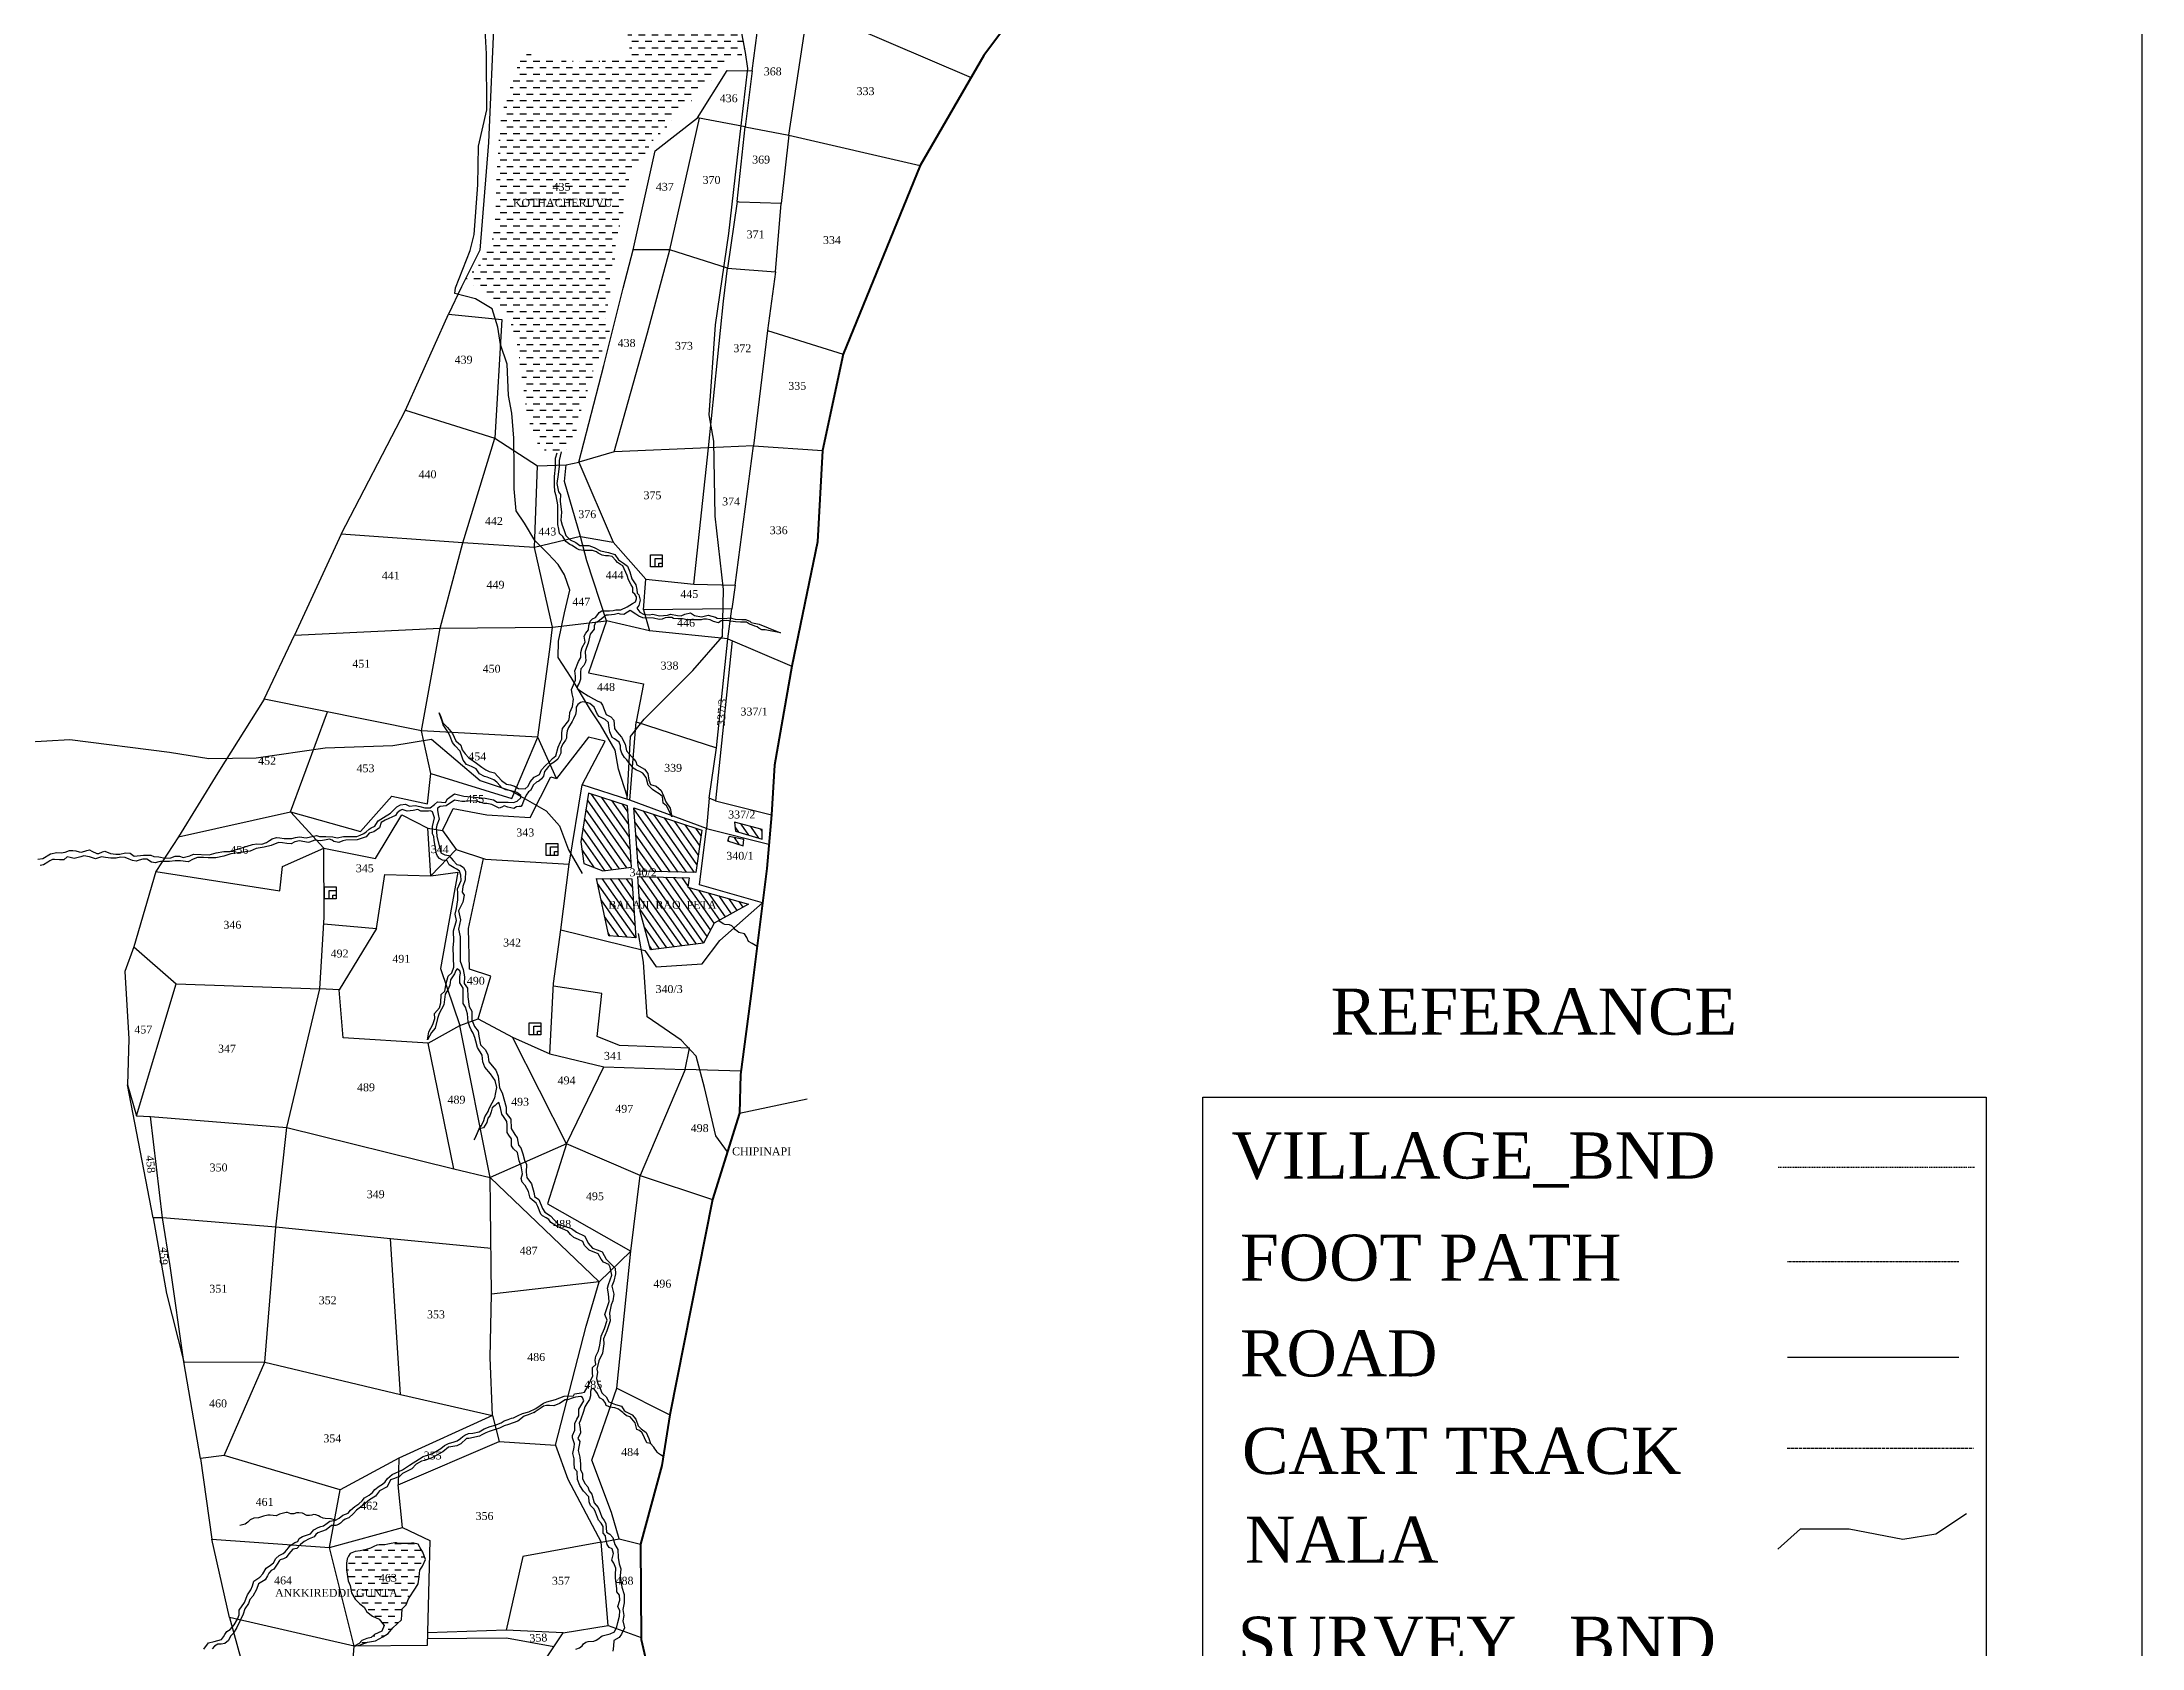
# Model space of a CAD drawing. Header units: millimetres. Extents: x -710 to 883, y -1027 to 1201.
# Drawn here: x 86 to 883, y -610 to 0 of the extents above; entities that cross this region are included whole.
import ezdxf

# ---------------------------------------------------------------- set-up
doc = ezdxf.new("R2010")
doc.units = ezdxf.units.MM
doc.header["$MEASUREMENT"] = 0
for name, pattern in [('ACAD_ISO02W100', [15, 12, -3]), ('ACAD_ISO07W100', [3, 0, -3]), ('BORDER', [1.75, 0.5, -0.25, 0.5, -0.25, 0, -0.25])]:
    doc.linetypes.add(name, pattern=pattern)
for name, color, linetype in [('CARTTRACK', 30, 'ACAD_ISO02W100'), ('NALA', 4, 'Continuous'), ('SQUAREWELL', 5, 'Continuous'), ('SURVEY_BND', 7, 'Continuous'), ('SURVEY_NO', 7, 'Continuous'), ('TEXT', 7, 'Continuous'), ('VILLAGE_AREA', 1, 'Continuous'), ('WATER_BODY', 4, 'Continuous')]:
    doc.layers.add(name, color=color, linetype=linetype)
for name, color, linetype, lineweight in [('FOOTPATH', 150, 'ACAD_ISO07W100', 30), ('ROAD', 1, 'Continuous', 25), ('VILL_BOUNDARY', 6, 'BORDER', 30)]:
    doc.layers.add(name, color=color, linetype=linetype, lineweight=lineweight)
doc.styles.get("Standard").update_dxf_attribs({"font": 'TIMES.TTF'})

msp = doc.modelspace()

# ---------------------------------------------------------------- hatches: boundary and pattern name
at = {"layer": 'VILLAGE_AREA', "linetype": 'ByBlock'}
h = msp.add_hatch(dxfattribs=at)
h.set_pattern_fill('ANSI31', color=256, scale=20, angle=80, style=0)
h.paths.add_polyline_path([(308.35, -290.09), (293.5, -285.33), (290.57, -303.7), (291.71, -311.94), (298.96, -314.76), (309.84, -313.38)])
h.paths.add_polyline_path([(336.5, -299.37), (310.73, -290.84), (312.42, -312.83), (312.82, -314.93), (334.22, -315.38)])
h.paths.add_polyline_path([(309.98, -317.74), (296.59, -317.68), (301.23, -339.44), (311.5, -340.18)])
h.paths.add_polyline_path([(331.26, -320.9), (331.66, -317.35), (312.2, -316.95), (313.15, -330.22), (317.03, -344.76), (337.11, -342.23), (341.15, -334.65), (354.2, -327.46)])
h.paths.add_polyline_path([(352.43, -302.85), (346.91, -301.68), (346.21, -303.39), (352.16, -305.26)])
h.paths.add_polyline_path([(348.89, -296.33), (349.32, -299.71), (359.38, -302.69), (359.38, -299.08)])
h.paths.add_polyline_path([(308.3, -317.7), (319.96, -317.7), (319.96, -312.99), (308.3, -312.99)], flags=9)
h.paths.add_polyline_path([(300.27, -329.98), (341.92, -329.98), (341.92, -325.38), (300.27, -325.38)], flags=9)
at = {"layer": 'WATER_BODY', "linetype": 'ByBlock'}
h = msp.add_hatch(dxfattribs=at)
h.set_pattern_fill('DASH', color=256, scale=20, style=0)
h.paths.add_polyline_path([(324.29, -31.51), (326.06, -27.92), (327.6, -26.34), (329.76, -24.44), (332.32, -22.99), (334.09, -19.78), (335.96, -17.08), (338.71, -15.96), (340.57, -14.61), (342.02, -12.79), (343.75, -9.53), (346.96, -7.67), (353.13, -4.2), (350.37, 9.73), (349.07, 10.99), (348.18, 10.58), (347.17, 10.48), (346.48, 10.73), (345.19, 11.43), (345, 11.82), (340.5, 11.5), (341, 10.23), (339.05, 8.82), (336.54, 7.85), (334.65, 7.85), (333.43, 7.73), (332.27, 7.3), (331.35, 6.69), (328.54, 5.53), (327.02, 5.65), (325.98, 5.65), (324.51, 5.41), (323.23, 5.04), (322.44, 4.49), (320.73, 4.49), (319.75, 4.37), (318.34, 3.94), (317.06, 3.7), (315.9, 3.64), (314.8, 3.64), (313.52, 3.88), (312.79, 4.98), (312.24, 7.85), (312.05, 9.43), (312.12, 10.14), (306.95, 10), (306.89, 8.73), (306.95, 7.39), (308.42, 4.71), (308.45, 2.93), (309.11, -3.36), (307.51, -5.58), (305.8, -6.32), (303.57, -6.32), (302.65, -6.93), (301.91, -7.33), (300.42, -6.98), (299.1, -7.33), (298.32, -7.68), (296.87, -7.11), (295.56, -7.06), (294.59, -7.46), (293.37, -7.46), (292.36, -7.46), (291.49, -7.28), (290.57, -7.28), (289.08, -7.85), (288.11, -7.72), (286.67, -6.93), (284.74, -7.28), (282.41, -7.64), (281.22, -7.31), (279.84, -7.03), (278.54, -7.03), (276.97, -7.03), (275.95, -6.54), (274.4, -5.93), (273.25, -5.52), (272.04, -5.18), (270.43, -3.93), (268.58, -4.98), (265.14, -13.36), (260.41, -28.19), (259.39, -39.29), (258.58, -53.85), (258.24, -66.51), (256.69, -76.62), (250.88, -86.55), (248.45, -88.1), (247.17, -89.85), (248.05, -91.27), (255.33, -95.92), (263.25, -104.72), (266.15, -112.87), (267.64, -123.25), (269.93, -139.56), (271.96, -148.02), (273.18, -151.32), (274.71, -153.14), (277.35, -155.4), (279.11, -155.93), (281.65, -156.14), (283.85, -155.62), (286.05, -154.52), (287.34, -152.36), (288.88, -148.99), (289.11, -145.22), (289.76, -141.49), (291.95, -138.19), (292.84, -133.11), (294.42, -130.45), (295.22, -126.26), (295.41, -124.49), (296.99, -122.12), (298.25, -119.79), (299.18, -115.22), (301.98, -111.17), (301.1, -109.1), (299.89, -106.12), (300.36, -101.6), (301.85, -97.17), (301.8, -94.71), (301.43, -90.67), (302.17, -87.55), (303.34, -83.64), (303.95, -79.91), (303.57, -76.01), (305.34, -70.09), (306.6, -65.66), (306.74, -60.45), (307.96, -55.11), (309.59, -50.36), (312.44, -46.35), (315.47, -42.06), (317.25, -38.31), (322.19, -33.6)])
h.paths.add_polyline_path([(264.06, -63.6), (302.51, -63.6), (302.51, -59), (264.06, -59)], flags=24)
h.paths.add_polyline_path([(279.12, -57.56), (287.28, -57.56), (287.28, -52.99), (279.12, -52.99)], flags=24)
h = msp.add_hatch(dxfattribs=at)
h.set_pattern_fill('DASH', color=256, scale=20, style=0)
h.paths.add_polyline_path([(231.69, -576.08), (230.64, -573.32), (229.62, -571.57), (228.92, -570.27), (227.3, -569.86), (226.35, -569.86), (225.39, -569.98), (223.77, -569.98), (222.34, -569.98), (221.33, -569.92), (220.66, -569.67), (220.02, -569.7), (218.72, -569.92), (217.35, -570.24), (216.21, -570.52), (214.17, -570.52), (213.28, -570.65), (212.11, -571.16), (210.87, -571.76), (209.14, -572.28), (206.85, -572.82), (205.01, -572.98), (203.16, -573.71), (202.43, -574.78), (201.92, -575.8), (201.7, -577.45), (201.7, -579.93), (202.37, -584.17), (203.16, -585.95), (203.67, -588.68), (205.07, -591.06), (206.79, -592.82), (208.41, -594.09), (209.4, -595.93), (211.56, -597.61), (214.13, -598.69), (216.07, -601.12), (215.15, -603.22), (212.29, -604.55), (211.05, -605.6), (209.46, -606.07), (207.56, -606.77), (206.57, -607.95), (204.6, -608.93), (206.69, -608.56), (209.71, -607.38), (212.73, -606.88), (214.16, -606.15), (215.53, -605.45), (217.5, -604.11), (219.28, -601.99), (222.56, -598.89), (222.72, -596.95), (222.87, -594.83), (224.37, -593.24), (225.29, -590.95), (227.93, -586.87), (228.86, -585.25), (229.3, -582.58), (229.52, -580.04), (230.54, -578.61)])
h.paths.add_polyline_path([(173.87, -591.04), (220.92, -591.04), (220.92, -586.44), (173.87, -586.44)], flags=9)
h.paths.add_polyline_path([(213.26, -585.33), (221.43, -585.33), (221.43, -580.76), (213.26, -580.76)], flags=24)

# ---------------------------------------------------------------- linework, layer by layer
at = {"linetype": 'ByBlock', "lineweight": 30}
msp.add_lwpolyline([(-710.43, 1200.61), (882.84, 1200.61), (882.84, -1027.46), (-710.43, -1027.46)], close=True, dxfattribs=at)
msp.add_lwpolyline([(526.62, -400.62), (823.72, -400.62), (823.72, -820.49), (526.62, -820.49)], close=True)
at = {"layer": 'CARTTRACK', "linetype": 'ByBlock'}
for points in [[(308.13, -287.64), (309.44, -263.74), (314.64, -257.18), (333.15, -238.79), (344.41, -225.84), (344.78, -208.02), (341.6, -180.12), (341.05, -151.78), (339.33, -141.78), (341.69, -107.58), (346.78, -72.97), (350.38, -40.71), (353.99, -10.33), (353.13, -4.2), (350.37, 9.73)], [(346.25, -421.33), (341.79, -415.34), (337.58, -396.98), (334.43, -385.05), (328.7, -378.94), (315.79, -370.11), (314.45, -349.4), (312.54, -338.47)]]:
    msp.add_lwpolyline(points, dxfattribs=at)
at = {"layer": 'CARTTRACK', "ltscale": 0.1}
msp.add_lwpolyline([(748.26, -533.82), (818.93, -533.82)], dxfattribs=at)
at = {"layer": 'FOOTPATH', "linetype": 'ByBlock'}
for points in [[(308.19, -286.43), (304.92, -276.12), (303.7, -268.99), (298.1, -259.29), (294.27, -253.69), (286.89, -241.45), (282, -233.83), (282.11, -227.57), (284.39, -216.88), (286.49, -208.31), (284.45, -202.46), (282.05, -198.56), (278.24, -194.49), (273.17, -189.35), (269.19, -182.79), (266.07, -178.2), (265.36, -169.87), (265.36, -162.25), (265.19, -150.64), (264.39, -141.15), (263.23, -134.43), (262.61, -122.47), (260.12, -115.1), (259.15, -108.47), (256.93, -101.47), (250.61, -97.69), (242.8, -95.65), (243.07, -93.52), (248.66, -79.43), (250.09, -73.35), (251.51, -54.47), (251.77, -39.76), (254.97, -25.96), (254.88, -4.78), (253.64, 15.82)], [(79.33, -265.89), (96.71, -264.94), (134.56, -269.67), (149.53, -272.08), (167.39, -271.85), (193.65, -268.07), (219.31, -267.24), (234.02, -264.76), (252.47, -280.47), (264.13, -284.39), (277.46, -292.01), (282.47, -297.71), (285.88, -306.84), (291.11, -315.8)]]:
    msp.add_lwpolyline(points, dxfattribs=at)
at = {"layer": 'FOOTPATH', "ltscale": 0.01}
msp.add_lwpolyline([(748.42, -463.02), (813.39, -463.02)], dxfattribs=at)
at = {"layer": 'NALA', "linetype": 'ByBlock'}
for points in [[(84.61, -310.32), (86.48, -310.09), (89.45, -308.3), (91.79, -307.79), (93.52, -307.93), (95.06, -307.69), (96.65, -307.09), (97.96, -306.99), (98.99, -307.18), (100.25, -307.51), (101.24, -307.69), (103.2, -306.99), (104.28, -306.76), (105.16, -307.23), (106.99, -308.11), (107.74, -308.11), (109.19, -307.6), (110.03, -307.23), (112.22, -308.11), (114.24, -308.44), (115.68, -308.44), (117.84, -307.97), (119.71, -308.02), (121.16, -309.19), (124.7, -308.86), (127.55, -308.82), (128.68, -309.33), (130.55, -309.42), (132.93, -309.89), (135.13, -309.84), (136.67, -309.14), (138.31, -309.19), (139.71, -309.7), (142.33, -309), (143.68, -308.44), (149.67, -308.72), (152.24, -307.93), (155.19, -307.37), (157.43, -307.37), (166.01, -304.79), (167.65, -304.47), (169.61, -304.65), (171.43, -303.95), (172.46, -303.2), (173.54, -302.6), (175.22, -302.08), (176.44, -302.18), (178.03, -302.5), (179.52, -302.5), (180.97, -302.5), (182.42, -302.13), (183.87, -301.9), (186.4, -302.22), (190.32, -301.34), (191.49, -301.66), (193.88, -301.66), (196.59, -301.85), (198.18, -302.18), (200.52, -301.66), (203.78, -301.76), (205.6, -301.76), (206.86, -301.2), (208.31, -300.59), (209.15, -299.98), (210.37, -299), (211.12, -298.39), (212.43, -297.83), (212.85, -297.18), (213.74, -295.83), (215.75, -294.47), (218.37, -292.91), (219.77, -291.46), (220.85, -290.44), (222.16, -289.74), (224.08, -289.46), (225.57, -290.25), (227.72, -290.02), (229.55, -290.34), (231.46, -290.81), (233.47, -290.81), (235.06, -289.55), (235.06, -289.55), (236.28, -288.62), (239.27, -288.85), (240.02, -287.45), (242.69, -285.53), (246.29, -286.37), (254.37, -287.17), (257.46, -287.82), (258.89, -288.74), (260.95, -288.69), (263.1, -288.69), (265.11, -288.78), (266.46, -288.36), (267.82, -287.01), (267.82, -286.17), (266.28, -285), (264.13, -284.39), (262.21, -284.02), (260.62, -283.27), (260.06, -282.48), (258.7, -281.08), (257.63, -280.19), (255.1, -279.16), (254.03, -278.93), (252.2, -277.9), (250.89, -276.08), (249.16, -275.19), (247.29, -274.35), (245.94, -272.81), (244.85, -269.37), (242.89, -267.27), (241.9, -266.01), (241.06, -263.81), (240.41, -262.36), (239.66, -261.2), (238.4, -259.37), (238.02, -257.93), (236.9, -254.84), (237.46, -256.38), (238.21, -258.65), (240, -260.35), (241.99, -262.63), (243.22, -265.45), (245.06, -267.02), (245.55, -268.84), (246.73, -270.36), (248.18, -271.93), (251.02, -273.88), (253.01, -275.39), (254.56, -276.39), (255.78, -277.05), (257.85, -277.57), (260.47, -280.49), (262.42, -281.89), (263.9, -282.18), (265.49, -282.66), (266.96, -283.55), (269.47, -283.58), (270.58, -282.59), (271.35, -280.97), (272.9, -279.2), (274.93, -278.24), (275.64, -276.46), (277.08, -274.88), (278.74, -273.44), (279.92, -272.11), (281.07, -271.08), (282.02, -267.8), (282.92, -265.79), (283.43, -264.84), (283.43, -262.44), (283.65, -260.78), (286.02, -257.74), (286.35, -256.41), (286.39, -254.71), (287.46, -252.43), (287.86, -249.59), (287.27, -247.56), (287.05, -245.96), (288.64, -242.35), (288.64, -240.92), (288.31, -238.85), (289.78, -235.26), (290.56, -233.86), (290.56, -231.94), (291.15, -230.02), (292.22, -227.96), (291.93, -225.72), (292.52, -224.58), (293.51, -223.33), (293.66, -221.71), (294.18, -219.97), (295.06, -219.09), (296.24, -218.61), (297.02, -217.43), (297.53, -216.77), (298.53, -216.1), (299.86, -216.07), (301.48, -216.07), (302.88, -216.03), (303.92, -215.7), (305.76, -215.66), (308.17, -214.53), (310.27, -213.35), (311.38, -212.62), (311.75, -211.59), (311.79, -210.78), (311.12, -209.82), (310.39, -209.08), (310.39, -207.27), (309.76, -206.2), (308.69, -204.29), (308.17, -202.7), (306.55, -199.05), (305.62, -198.5), (304.55, -197.76), (303.85, -197.03), (302.53, -195.48), (301.05, -195.26), (300.02, -195.26), (298.76, -194.93), (297.21, -194.23), (296.55, -193.75), (295.07, -193.23), (293.63, -193.23), (291.64, -193.23), (289.94, -192.94), (288.91, -192.46), (287.36, -191.31), (286.4, -190.87), (284.98, -189.83), (283.8, -187.95), (282.47, -186.77), (282.32, -185.11), (281.84, -183.38), (281.84, -181.61), (281.84, -179.88), (281.95, -175.88), (281.25, -172.45), (280.77, -170.83), (280.59, -168.36), (280.62, -165.19), (280.99, -161.63), (280.99, -158.12), (281.65, -156.14)], [(283.19, -155.78), (282.36, -159.01), (282.4, -161.23), (282.01, -164.36), (281.53, -167.8), (282.1, -170.89), (282.84, -171.94), (282.75, -174.51), (283.28, -178.65), (283.01, -181.74), (283.49, -183.57), (284.15, -185.18), (284.93, -187.55), (286.59, -189.16), (288.72, -190.2), (290.25, -191.33), (293.6, -191.33), (295.73, -192.07), (298.08, -193.38), (301.09, -193.99), (303.57, -194.73), (304.88, -196.77), (306.85, -198.06), (308.33, -199.1), (309.25, -201.36), (309.94, -203.93), (311.47, -206.19), (311.86, -208.06), (311.99, -209.36), (312.64, -209.99), (313.08, -212.03), (312.6, -214.04), (311.9, -215.04), (312.95, -216.56), (314.38, -217.34), (316.52, -217.6), (317.96, -217.38), (320.44, -217.99), (323.53, -217.69), (324.62, -217.34), (327.32, -217.91), (328.67, -217.99), (330.1, -217.3), (332.24, -216.91), (333.68, -217.86), (336.33, -218.39), (338.9, -217.69), (341.69, -218.56), (342.38, -218.82), (345.17, -218.98), (347.3, -218.76), (349.22, -219.28), (351.65, -219.41), (353.13, -219.37), (354.75, -220.02), (355.27, -220.55), (356.36, -220.81), (358.32, -221.2), (361.71, -222.5), (366.42, -224.46), (360.58, -223.29), (359.27, -223.29), (358.14, -222.72), (357.53, -222.15), (356.57, -221.94), (355.7, -221.59), (354.66, -221.11), (353.48, -220.46), (352.57, -220.46), (351.17, -220.46), (349.35, -220.33), (347.47, -219.98), (345.95, -219.81), (343.86, -219.89), (342.87, -220.59), (340.96, -220.15), (339.69, -219.55), (338.26, -219.24), (337.21, -219.28), (336.3, -219.5), (332.81, -219.5), (330.98, -219.5), (329.2, -219.15), (327.54, -219.11), (325.8, -218.98), (325.1, -218.68), (323.67, -218.68), (322.58, -218.76), (321.49, -219.28), (320.31, -219.37), (318.14, -218.89), (314.17, -218.72), (312.61, -218.11), (311.43, -217.33), (309.38, -216.02), (308.33, -216.58), (306.91, -217.46), (305.54, -217.36), (304.91, -217.17), (303.39, -217.51), (301.09, -217.8), (300.26, -217.8), (297.81, -219.66), (297.18, -220.1), (296.2, -220.49), (295.71, -221.81), (295.71, -222.45), (295.61, -223.03), (294.1, -224.94), (293.46, -228.36), (292.73, -229.97), (292.32, -231.57), (292.42, -233.62), (292.57, -234.89), (292.32, -235.82), (291.73, -236.79), (290.61, -238.06), (290.51, -239.33), (290.51, -240.8), (290.51, -241.97), (289.92, -243.49), (289.34, -244.56), (289.24, -245.59), (289.24, -245.59), (291, -246.88), (293.4, -248.3), (295.4, -249.52), (297.07, -250.35), (298.04, -250.79), (298.88, -251.86), (299.46, -253.57), (300.25, -255.38), (301.96, -256.26), (303.13, -257.63), (303.34, -260.7), (304.27, -262.01), (306.03, -263.97), (307.4, -266.75), (307.93, -269.25), (309.94, -271.49), (311.46, -273.3), (311.9, -274.47), (314.79, -276.22), (316.06, -277.88), (316.45, -280.37), (317.09, -281.98), (319.19, -282.62), (321.05, -284.23), (321.98, -286.24), (322.81, -288.53), (324.48, -291.02), (325.16, -294.3), (323.75, -291.19), (323.06, -290.05), (321.79, -289.02), (321.55, -286.59), (320.35, -285.52), (318.73, -284.46), (317.8, -283.84), (316.16, -282.23), (315.4, -279.33), (314.09, -277.75), (312.99, -277.03), (311.75, -276.51), (310.48, -275.82), (309.55, -274.55), (308.73, -273.49), (308.11, -272.6), (307.22, -271.71), (306.57, -270.78), (306.22, -270.09), (305.67, -268.58), (305.63, -267.29), (305.22, -265.99), (303.37, -264.68), (302.44, -264.13), (301.65, -261.97), (301.2, -259.74), (301.06, -258.44), (299.89, -257.38), (297.62, -256.18), (296.9, -255.46), (296.35, -254.08), (295.69, -252.71), (293.98, -251.27), (293.25, -251.03), (291.33, -250.58), (290.54, -250.86), (289.47, -251.58), (288.89, -252.61), (288.86, -254.02), (288.61, -255.42), (287.82, -257.04), (287.27, -258.07), (285.92, -260.32), (285.47, -261.62), (285.17, -263.34), (285.13, -264.37), (284.79, -265.19), (283.86, -266.39), (283.38, -267.29), (282.97, -268.35), (283.03, -270.08), (281.86, -272.35), (280.49, -273.48), (279.29, -274.34), (278.32, -275.16), (277.47, -276.33), (276.88, -277.12), (276.39, -278.79), (275.67, -279.78), (274.74, -280.75), (273.81, -281.16), (272.64, -282.15), (271.54, -284.28), (270.72, -284.76), (269.83, -286), (269.34, -287.16), (268.83, -288.26), (268.62, -288.98), (268.35, -289.74), (267.9, -290.32), (267.18, -290.36), (266.22, -290.46), (265.25, -291.05), (262.95, -290.54), (261.47, -290.09), (260.65, -290.6), (259.62, -291.02), (257.66, -289.95), (256.9, -289.64), (254.98, -289.16), (253.95, -289.23), (250.75, -288.17), (247.83, -288.27), (246.63, -288.48), (245.42, -288.41), (244.05, -288.17), (242.74, -287.89), (239.55, -290.09), (237.31, -290.4), (236.28, -290.91), (236.18, -291.67), (236.18, -291.67), (236.54, -293.4), (236.82, -295.15), (235.96, -297.42), (235.68, -298.72), (235.92, -299.92), (235.96, -301.57), (236.3, -302.77), (237.19, -306.7), (237.47, -307.91), (239.08, -308.69), (240.59, -308.93), (242.24, -310.79), (243.55, -312.33), (244.89, -312.64), (246.16, -313.47), (246.82, -314.82), (246.72, -318.15), (245.83, -320.66), (245.62, -322.85), (246.34, -323.98), (245.9, -326.62), (244.25, -329.98), (244.93, -333.28), (244.18, -336.87), (244.8, -339.78), (244.8, -344.04), (244.9, -349.07), (245.97, -352.16), (246.45, -354.98), (246.34, -357.45), (247.65, -359.22), (247.69, -362.55), (248.27, -366.19), (249.3, -367.98), (249.3, -371.32), (250.26, -373.83), (251.67, -375.58), (251.88, -377.5), (252.5, -380.76), (254.29, -382.57), (255.29, -384.49), (255.73, -387.17), (258.38, -390.33), (259.27, -392.63), (259.75, -397.08), (260.75, -399.01), (262.3, -404.36), (262.33, -406.66), (264.12, -408.98), (264.19, -412.48), (265.57, -414.82), (266.43, -416.02), (266.91, -418.87), (267.87, -419.91), (268.66, -422.08), (269.21, -424.48), (270.04, -426.13), (269.83, -429.11), (270.18, -431.16), (271.86, -433.49), (272.89, -437.16), (273.03, -438.33), (274.71, -439.5), (276.09, -442.85), (277.02, -444.23), (279.11, -445.63), (282, -448.79), (287.12, -450.51), (288.98, -451.81), (292.12, -453.35), (293.46, -456.06), (295.04, -457.88), (297.24, -458.74), (298.65, -459.29), (300.2, -462.1), (302.02, -463.92), (303.7, -465.53), (303.78, -467.69), (303.16, -470.4), (302.41, -472.29), (303.09, -475.35), (302.72, -477.95), (302.17, -479.36), (301.44, -482.61), (301.68, -485.52), (300.48, -489.27), (299.21, -492.32), (299.38, -494.23), (298.83, -497.8), (297.49, -500.61), (296.69, -503.89), (296.96, -505.02), (296.52, -507.36), (297.03, -509.28), (297.89, -511.17), (298.61, -512.75), (299.09, -513.3), (300.27, -514.31), (301.2, -516.27), (303.71, -517.23), (306.04, -517.91), (307.07, -519.46), (307.8, -520.08), (309.03, -520.66), (310.1, -521.21), (311.44, -522.82), (312.41, -525.33), (313.48, -526.53), (315.44, -527.9), (316.36, -530.2), (317.09, -532.09), (315.71, -531.74), (314.82, -529.89), (313.89, -527.97), (312.93, -527.14), (311.86, -526.73), (311.24, -524.16), (309.31, -521.9), (307.94, -521.49), (306.94, -520.63), (306.49, -520.32), (305.53, -519.46), (304.91, -519.05), (303.54, -518.5), (301.55, -518.3), (301.06, -518.06), (300.27, -517.58), (299.93, -516.72), (299.07, -515.52), (298.18, -515), (297.7, -514.69), (296.94, -513.08), (296.36, -512.15), (295.7, -511.47), (295.26, -511.12), (294.54, -511.43), (294.23, -512.29), (294.23, -513.97), (293.95, -515.38), (292.85, -516.86), (292.13, -518.09), (291.58, -519.91), (290.54, -523.15), (290.02, -524.35), (290.37, -526.38), (290.54, -528.02), (289.47, -530.19), (290.23, -531.32), (289.61, -534.71), (290.29, -537.18), (290.47, -539.82), (290.53, -541.88), (291.26, -543.5), (291.26, -545.32), (292.18, -547.23), (293.22, -548.54), (293.8, -549.94), (294.76, -551.32), (295.69, -554.54), (297.13, -556.33), (297.89, -558.22), (298.61, -560.02), (299.44, -561.19), (300.16, -562.36), (300.36, -565.65), (301.64, -566.48), (302.73, -567.68), (303.49, -570.35), (304.59, -572.21), (304.73, -575.32), (305.21, -577.65), (305.73, -579.64), (305.49, -582.22), (306.14, -586.59), (307.03, -589.31), (307.03, -592.46), (306.52, -595), (306.9, -597.33), (306.56, -599.36), (307.14, -601.97), (306.01, -604.33), (305.12, -605.67), (303.16, -606.8), (302.98, -608.99), (302.78, -610.81)], [(147.55, -610.02), (149.38, -607.7), (151.51, -607.16), (154.33, -606.36), (155, -605.44), (155.6, -604.45), (156.38, -603.4), (157.56, -602.57), (159.07, -600.9), (160.31, -598.71), (161.01, -597.02), (161.01, -595.3), (163, -592.38), (164.21, -589.46), (165.48, -587.52), (166.09, -586.04), (166.61, -584.3), (168.82, -582.75), (170.03, -581.49), (171.26, -579.31), (172.88, -578.18), (173.98, -577.32), (174.93, -575.72), (176.17, -574.54), (177.67, -573.82), (178.48, -573.17), (179.66, -571.61), (180.17, -570.89), (180.98, -570.38), (182.14, -569.65), (183.32, -569.18), (183.75, -568.08), (185.04, -567.36), (188.08, -566.31), (189.32, -564.75), (190.93, -563.92), (191.98, -563.51), (192.98, -563.33), (194.35, -562.25), (195.45, -561.55), (197.59, -561.17), (198.9, -560.41), (200.31, -559.24), (202.29, -558.46), (203.19, -557.32), (204.87, -555.92), (206.45, -554.96), (207.62, -553.85), (208.53, -552.63), (210.3, -551.64), (211.59, -550.68), (212.46, -549.46), (214.1, -548.17), (215.33, -547.45), (216.35, -546.55), (217.28, -545.33), (219.08, -543.8), (222.92, -541.99), (225.62, -540.25), (229.42, -537.89), (230.86, -536.96), (234.14, -535.93), (237.52, -533.96), (238.84, -532.79), (240.43, -532.04), (242.59, -531.44), (243.75, -531.08), (245.01, -530.1), (245.91, -529.38), (246.63, -528.84), (248.04, -528.24), (249.6, -528.09), (252.07, -527.66), (253.93, -526.46), (256.18, -525.59), (258.1, -525.08), (260.4, -524.18), (261.54, -523.47), (263.04, -522.93), (264.3, -522.48), (265.08, -522.36), (266.86, -521.42), (268.45, -520.64), (270.88, -520.07), (273.6, -518.75), (275.19, -517.64), (276.51, -516.72), (277.68, -516.21), (281.04, -515.4), (284.34, -514.09), (287.78, -513.94), (288.23, -513.19), (290.81, -512.86), (292.04, -512.57), (293.42, -510.17), (295.22, -506.34), (295.01, -505.49), (295.04, -503.15), (296.3, -502.02), (296.09, -500.4), (296.27, -498.9), (297.38, -496.93), (297.8, -494.74), (298.31, -491.34), (299.57, -488.37), (300.62, -485.29), (299.69, -483.11), (301.34, -478.18), (301.1, -475.3), (300.77, -473.12), (301.13, -471.71), (302.39, -468.2), (301.79, -465.11), (301.28, -464.16), (299.27, -463.19), (298.34, -462.05), (297.23, -460.11), (293.75, -458.71), (292.01, -456.89), (291.41, -455.36), (289.76, -454.58), (287.91, -453.83), (286.65, -452.79), (285.72, -451.5), (281.7, -449.66), (279.24, -448.19), (278.43, -447.08), (277.5, -446.42), (276.03, -445.67), (275.4, -444.96), (274.3, -442.14), (273.7, -440.83), (271.44, -438.92), (270.75, -436.41), (269.55, -434.13), (268.41, -432.82), (267.96, -431.47), (268.47, -429.68), (267.96, -426.69), (267.18, -424.74), (266.58, -421.66), (265.02, -420.22), (264.28, -419.14), (264.28, -416.46), (263.25, -415.02), (262.62, -414.03), (262.62, -413.16), (262.62, -411.22), (262.5, -409.81), (261.33, -407.93), (260.67, -407.09), (260.19, -404.67), (259.53, -402.6), (258.76, -403.11), (258.16, -403.74), (256.96, -404.67), (256.54, -406.22), (256.06, -407.66), (255.28, -408.62), (254.92, -410.26), (253.75, -412.27), (252.1, -412.68), (251.32, -414.27), (250.57, -416.04), (250.18, -416.82), (250.38, -416.43), (252.1, -412.68), (252.91, -411.43), (253.78, -409.42), (254.14, -408.05), (255.46, -406.02), (255.85, -404.91), (256.99, -402.82), (258, -400.93), (258.33, -398.8), (258.69, -396.92), (258.13, -394.35), (256.39, -391.75), (254.23, -389.26), (253.42, -387.2), (253.18, -384.65), (251.41, -381.82), (250.84, -379.42), (250.45, -377.99), (249.73, -376.4), (249.07, -375.14), (248.53, -373.88), (247.84, -372), (247.67, -368.96), (246.82, -366.53), (245.98, -365.07), (245.95, -363.69), (245.95, -361.11), (246.01, -359.24), (244.72, -357.29), (244.72, -354.87), (244.96, -353.64), (244.66, -352.65), (243.64, -351.93), (243.25, -352.62), (242.69, -353.82), (241.16, -356.15), (240.89, -358.07), (240.2, -359.89), (239.15, -361.54), (238.67, -365.63), (236.87, -368.86), (236.18, -370.75), (235.4, -374.41), (233.96, -376.11), (232.46, -378.88), (233, -375.82), (234.5, -373.01), (235.28, -370.8), (235.16, -368.94), (236.96, -366.79), (237.56, -364.81), (237.62, -361.67), (239, -360.44), (239.56, -357.45), (240.28, -354.75), (241.72, -353.41), (242.41, -351.26), (242.23, -343.83), (242.44, -341.41), (242.29, -337.49), (243.43, -333.57), (242.92, -331.2), (243.46, -329.08), (243.97, -325.81), (243.94, -323.13), (243.88, -321.6), (245.23, -318.43), (245.14, -316.34), (244.63, -314.84), (243.61, -314.12), (242.56, -313.55), (240.7, -312.47), (239.86, -310.9), (238.18, -310.66), (237.01, -310.06), (236.2, -309.16), (235.84, -308.26), (235.03, -303.2), (234.83, -301.74), (234.4, -300.7), (234.37, -297.97), (234.67, -296.24), (235.09, -294.62), (234.37, -292.38), (233.54, -292.02), (232.82, -292.11), (229.94, -292.11), (228.74, -291.48), (227, -291.81), (224.7, -292.17), (222.84, -291.42), (222.03, -291.81), (220.98, -292.77), (220.26, -293.75), (216.45, -295.49), (214.9, -296.45), (214.21, -298.39), (212.06, -299.92), (210.35, -300.49), (209.15, -301.84), (205.79, -303.03), (201.48, -303.09), (200.28, -303.33), (198.81, -304.02), (196.95, -303.6), (196.26, -303.06), (195.25, -302.76), (193.33, -303.06), (191.83, -303.39), (189.67, -303.15), (187.72, -303.81), (187.15, -303.99), (183.95, -303.38), (182.16, -303.74), (180.69, -304.46), (179.04, -304.43), (177.48, -304.1), (175.95, -304.01), (173.11, -305.08), (170.47, -305.8), (167.44, -306.28), (165.17, -307.24), (157.79, -308.26), (155.19, -309.16), (152.17, -309.88), (149.23, -309.88), (147.53, -309.71), (145.25, -309.71), (143.54, -310.36), (141.65, -311.35), (138.81, -310.99), (136.77, -310.99), (134.55, -311.23), (133.41, -311.23), (131.16, -311.2), (130.48, -311.38), (129.13, -311.77), (128.5, -311.59), (127.78, -311.47), (125.96, -310.34), (124.52, -310.31), (123.02, -310.69), (121.97, -311.02), (120.51, -310.81), (119.31, -310.34), (117.81, -309.71), (116.01, -309.59), (114.36, -309.95), (112.3, -309.95), (110.29, -309.74), (108.79, -309.41), (106.51, -310.25), (104.23, -309.38), (102.02, -309.08), (101, -309.41), (98.39, -310.07), (96.89, -309.65), (95.76, -309.4), (94.53, -310.56), (92.82, -310.56), (90.94, -310.42), (90.16, -310.5), (89.21, -310.93), (88.38, -311.4), (86.76, -312.41), (85.47, -312.72)], [(357.48, -343.43), (355.67, -342.26), (354.27, -341.6), (353.54, -340.06), (352.69, -338.7), (350.6, -338.19), (349.28, -337.16), (348.71, -336.44), (347.95, -335.66), (347, -335.25), (345.27, -335.11), (344.57, -334.81), (342.99, -333.68)], [(288.7, -610.09), (290.1, -609.56), (291.07, -608.86), (291.58, -608.11), (292.55, -607.38), (293.41, -607.14), (295.56, -607), (296.42, -606.63), (297.09, -606.25), (298.65, -605.04), (301.75, -604.28), (303.42, -603.45), (304.28, -601.65), (304.68, -599.9), (305.33, -597.59), (305.35, -595.47), (304.6, -593.92), (305.38, -591.42), (305.27, -589.57), (304.28, -588.31), (304.28, -587.1), (303.8, -583.08), (303.71, -581.71), (303.85, -579.32), (303.18, -577.46), (302.42, -576.28), (302.42, -576.28), (303.02, -573.81), (302.53, -572.04), (301.4, -571.45), (300.65, -570.4), (300.08, -568.22), (299.92, -567.09), (299.04, -566.07), (299.04, -563.58), (298.33, -562.21), (297.37, -561.11), (296.13, -558.07), (295.7, -556.94), (294.25, -555.55), (293.76, -554.2), (293.63, -552.24), (291.61, -550.07), (290.26, -547.92), (289.32, -545.69), (289.19, -542.68), (288.22, -541.48), (288.11, -539.33), (288.11, -537.88), (287.57, -535.84), (288.03, -533.37), (288.27, -532.13), (287.44, -529.87), (287.44, -528.96), (288.35, -526.98), (288.35, -525.69), (288.38, -524.51), (289.13, -522.85), (289.86, -521.53), (289.91, -519), (291.69, -515.81), (291.23, -514.54), (290.56, -514.25), (288.59, -514.44), (287.76, -514.65), (285.5, -515.43), (284.61, -515.46), (282.57, -516.88), (280.38, -517.71), (278.76, -517.57), (277.55, -517.57), (276.48, -517.84), (275.51, -518.54), (274.38, -519.29), (272.93, -520.26), (273.17, -520.1), (270.67, -521.2), (269.13, -521.65), (266.74, -523.56), (263.22, -524.85), (261.5, -525.36), (259.78, -526.27), (257.04, -527.07), (255.83, -527.45), (254.54, -527.93), (253.06, -528.79), (252.22, -529.25), (248.19, -530.08), (247.22, -530.16), (245.07, -532.18), (243.59, -532.87), (241.36, -533.3), (240.42, -533.49), (238.25, -535.18), (233.79, -537.65), (231.26, -538.45), (230.21, -538.8), (228.11, -539.88), (226.55, -541.65), (222.95, -543.37), (221.82, -544.58), (219.58, -545.41), (218.47, -545.86), (217.1, -548.47), (214.2, -549.97), (212.77, -552.07), (210.4, -553.36), (208.17, -555.29), (205.47, -557.38), (204.37, -558.59), (202.62, -560.23), (201.25, -560.79), (200.34, -561.33), (199.5, -562.3), (198.72, -562.73), (197.62, -563.18), (196.79, -563.18), (196.06, -563.18), (193.96, -564.82), (192.19, -565.41), (190.79, -565.87), (190.06, -566.54), (189.5, -567.43), (187.55, -568.2), (185.69, -569.27), (184.27, -570.4), (182.89, -571.83), (181.31, -572.12), (179.85, -573.89), (178.89, -575.26), (177.76, -575.77), (176.57, -576.2), (176.25, -576.39), (175.47, -577.78), (174.2, -579.69), (173.18, -580.2), (172.24, -581.19), (171.78, -582.21), (170.81, -583.82), (168.34, -585.33), (167.61, -587.42), (166.16, -589.94), (165.05, -591.23), (164.54, -592.74), (163.14, -594.78), (162.58, -596.74), (161.31, -599.42), (160.15, -601.81), (158.67, -604.12), (157.76, -605.12), (157, -606.8), (155.54, -607.93), (154.15, -608.12), (152.88, -608.12), (151.62, -608.95), (150.81, -609.94)], [(321.89, -536.98), (320.85, -536.29), (320.07, -535.88), (319.53, -535.32), (319.19, -534.66), (318.75, -534.03), (318.34, -533.37), (317.09, -532.09)], [(197.59, -561.17), (195.88, -560.56), (193.64, -560.43), (192.85, -560.37), (191.68, -559.87), (191.09, -559.43), (190.05, -559.05), (189.26, -558.98), (188.56, -559.17), (187.68, -559.33), (186.64, -559.33), (185, -558.42), (183.58, -558.39), (182.7, -558.39), (181.75, -558.73), (180.65, -558.73), (179.33, -558.26), (178.82, -558.2), (176.29, -558.8), (175.09, -559.46), (173.95, -559.36), (172.75, -559.27), (171.87, -559.24), (170.26, -559.61), (169.48, -559.87), (168.34, -560.18), (166.51, -560.31), (165.22, -560.97), (164.28, -561.94), (163.27, -562.61), (161.28, -563.11)], [(206.69, -608.56), (209.71, -607.38), (212.73, -606.88), (214.16, -606.15), (215.53, -605.45), (217.5, -604.11), (219.28, -601.99), (222.56, -598.89), (222.72, -596.95), (222.87, -594.83), (224.37, -593.24), (225.29, -590.95), (227.93, -586.87), (228.86, -585.25), (229.3, -582.58), (229.52, -580.04), (230.54, -578.61), (231.69, -576.08), (230.64, -573.32), (229.62, -571.57), (228.92, -570.27), (227.3, -569.86), (226.35, -569.86), (225.39, -569.98), (223.77, -569.98), (222.34, -569.98), (221.33, -569.92), (220.66, -569.67), (220.02, -569.7), (218.72, -569.92), (217.35, -570.24), (216.21, -570.52), (214.17, -570.52), (213.28, -570.65), (212.11, -571.16), (210.87, -571.76), (209.14, -572.28), (206.85, -572.82), (205.01, -572.98), (203.16, -573.71), (202.43, -574.78), (201.92, -575.8), (201.7, -577.45), (201.7, -579.93), (202.37, -584.17), (203.16, -585.95), (203.67, -588.68), (205.07, -591.06), (206.79, -592.82), (208.41, -594.09), (209.4, -595.93), (211.56, -597.61), (214.13, -598.69), (216.07, -601.12), (215.15, -603.22), (212.29, -604.55), (211.05, -605.6), (209.46, -606.07), (207.56, -606.77), (206.57, -607.95), (204.6, -608.93), (206.69, -608.56)]]:
    msp.add_lwpolyline(points, dxfattribs=at)
at = {"layer": 'NALA'}
msp.add_lwpolyline([(744.64, -572.15), (753.35, -564.41), (771.75, -564.41), (771.75, -564.41), (792.08, -568.28), (792.08, -568.28), (804.66, -566.35), (816.28, -558.61)], dxfattribs=at)
at = {"layer": 'ROAD', "ltscale": 0.01}
msp.add_lwpolyline([(748.42, -499.34), (813.39, -499.34)], dxfattribs=at)
at = {"layer": 'SQUAREWELL', "linetype": 'ByBlock'}
for points in [[(317.07, -194.83), (321.5, -194.83), (321.5, -199.39), (317.07, -199.39)], [(318.81, -196.18), (321.5, -196.18), (321.5, -199.39), (318.81, -199.39)], [(320.24, -197.96), (321.5, -197.96), (321.5, -199.39), (320.24, -199.39)], [(277.43, -304.34), (281.87, -304.34), (281.87, -308.9), (277.43, -308.9)], [(279.17, -305.69), (281.87, -305.69), (281.87, -308.9), (279.17, -308.9)], [(280.61, -307.47), (281.87, -307.47), (281.87, -308.9), (280.61, -308.9)], [(193.37, -320.82), (197.8, -320.82), (197.8, -325.38), (193.37, -325.38)], [(195.11, -322.16), (197.8, -322.16), (197.8, -325.38), (195.11, -325.38)], [(196.54, -323.94), (197.8, -323.94), (197.8, -325.38), (196.54, -325.38)], [(271, -372.4), (275.44, -372.4), (275.44, -376.96), (271, -376.96)], [(272.74, -373.75), (275.44, -373.75), (275.44, -376.96), (272.74, -376.96)], [(274.18, -375.53), (275.44, -375.53), (275.44, -376.96), (274.18, -376.96)]]:
    msp.add_lwpolyline(points, close=True, dxfattribs=at)
at = {"layer": 'SURVEY_BND', "linetype": 'ByBlock'}
for points in [[(384.24, 63.34), (376.82, 12.72), (438.71, -13.71)], [(257.68, 10.47), (255.56, -38.42), (252.35, -79.24), (245.4, -93.19), (240.36, -103.56), (260.68, -105.58), (258.01, -150.53), (274.13, -161.08), (285.11, -160.71), (289.9, -159.66), (299.34, -122.97), (306.63, -93.61), (310.52, -79.15), (318.78, -41.57), (334.87, -29), (346.09, -11.12), (355.61, -11.21), (358.83, 12.82)], [(352.97, -32.49), (369.47, -35.58), (376.82, 12.72)], [(355.61, -11.21), (352.97, -32.49), (334.87, -29)], [(349.9, -60.8), (346.3, -86.09), (324.39, -79.15), (335.59, -29.14)], [(369.47, -35.58), (366.66, -61.53), (350.7, -60.99), (350.7, -60.99), (349.9, -60.8), (352.97, -32.49)], [(369.47, -35.58), (419.39, -47.14)], [(346.3, -86.09), (364.47, -87.44), (366.66, -61.53)], [(339.1, -154.31), (303.32, -155.72), (315.87, -110.64), (324.39, -79.15)], [(324.39, -79.15), (310.52, -79.15)], [(356.13, -153.5), (339.1, -154.31), (344.79, -98.55), (346.3, -86.09)], [(364.47, -87.44), (361.38, -109.76), (390.12, -118.75)], [(224.04, -139.98), (240.36, -103.56)], [(361.38, -109.76), (356.13, -153.5), (382.33, -155.26)], [(245.85, -190.26), (199.67, -187.05), (224.04, -139.98), (258.01, -150.53)], [(273.08, -192.01), (245.85, -190.26), (258.01, -150.53)], [(289.9, -159.66), (302.83, -190.01), (315.27, -204.09), (333.51, -205.98), (339.1, -154.31)], [(303.32, -155.72), (289.9, -159.66)], [(333.51, -205.98), (349.22, -206.35), (356.13, -153.5)], [(290.48, -187.88), (273.08, -192.01), (274.13, -161.08)], [(290.48, -187.88), (284.38, -167), (285.11, -160.71)], [(199.67, -187.05), (181.96, -225.3), (237.2, -222.63), (245.85, -190.26)], [(314.45, -215.74), (316.65, -223.73), (300.3, -219.91), (292.93, -197.14), (290.48, -187.88), (302.83, -190.01)], [(237.2, -222.63), (279.91, -222.33), (273.08, -192.01)], [(349.22, -206.35), (347.91, -215.39), (314.45, -215.74), (315.27, -204.09)], [(274.34, -264), (230.16, -261.6), (237.2, -222.63)], [(309.17, -287.98), (291.18, -282.18), (299.89, -265.5), (293.54, -264.07), (281.4, -279.69), (274.34, -264), (278.89, -230.72), (279.91, -222.33)], [(279.91, -222.33), (300.3, -219.91)], [(300.3, -219.91), (293.53, -239.58), (314.4, -243.85), (311.57, -258.19), (342.08, -268.1), (346.42, -226.69), (316.65, -223.73)], [(346.42, -226.69), (347.91, -215.39)], [(230.16, -261.6), (170.49, -249.67), (181.96, -225.3)], [(348.01, -227.38), (341.65, -288.25), (339.3, -287.24), (342.08, -268.1)], [(346.42, -226.69), (370.6, -237.08)], [(170.49, -249.67), (152.97, -277.62), (137.95, -301.9), (180.51, -292.41), (194.5, -254.47)], [(180.51, -292.41), (207.01, -299.87), (218.96, -286.43), (232.45, -289.29), (233.66, -277.88), (230.16, -261.6)], [(338.27, -298.71), (309.17, -287.98), (311.57, -258.19)], [(233.66, -277.88), (264.39, -287.28), (274.34, -264)], [(193.09, -306.09), (212.7, -310.07), (222.77, -293.54), (232.61, -298.5), (238.15, -299.49), (242.22, -291.15), (255, -293.49), (271.41, -294.55), (279.28, -279.11), (281.4, -279.69)], [(238.15, -299.49), (243.38, -306.7), (254.51, -310.36), (286.18, -312.19), (291.18, -282.18)], [(137.95, -301.9), (129.39, -314.94), (176.37, -322.4), (177.46, -313.05), (193.09, -306.09), (180.51, -292.41)], [(339.3, -287.24), (338.27, -298.71), (361.99, -304.63)], [(341.65, -288.25), (362.97, -293.5)], [(193.08, -334.82), (213.04, -336.66), (216.24, -316.09), (233.71, -316.69), (232.61, -298.5)], [(283.03, -337.1), (314.85, -345.01), (319.2, -351.15), (336.58, -349.98), (343.31, -341.18), (359.55, -326.95), (335.67, -320), (338.27, -298.71)], [(129.39, -314.94), (121.08, -343.6), (137.06, -357.64), (191.58, -359.51), (193.23, -332.35), (193.09, -306.09)], [(233.71, -316.69), (243.38, -306.7)], [(233.71, -316.69), (243.94, -315.26), (237.33, -351.77), (244.71, -373.49), (251.61, -370.86), (256.45, -354.73), (248.4, -352.05), (247.96, -336.58), (253.63, -310.08)], [(251.61, -370.86), (264.68, -377.81), (278.89, -384.17), (280.27, -357.54), (283.03, -337.1), (286.18, -312.19)], [(213.04, -336.66), (198.92, -359.89), (191.58, -359.51)], [(121.08, -343.6), (117.69, -352.92), (119.19, -378.48), (118.65, -395.99), (122.11, -407.67), (137.06, -357.64)], [(122.11, -407.67), (127.42, -407.92), (179.14, -412.08), (191.58, -359.51)], [(179.14, -412.08), (242.4, -427.84), (232.73, -380.1), (200.44, -378.11), (198.92, -359.89)], [(351.33, -390.73), (330.22, -390.17), (331.87, -382.09), (305.24, -381.04), (296.86, -377.67), (298.57, -361.35), (280.22, -358.57)], [(232.73, -380.1), (244.71, -373.49)], [(242.4, -427.84), (256.2, -431.15), (244.71, -373.49)], [(285.22, -418.3), (264.68, -377.81)], [(278.89, -384.17), (299.29, -389.17), (330.22, -390.17)], [(313.16, -430.35), (285.22, -418.3), (299.29, -389.17)], [(330.22, -390.17), (313.16, -430.35), (340.57, -439.48)], [(131.98, -446.43), (128.34, -446.41), (118.65, -395.99)], [(174.96, -449.97), (131.98, -446.43), (127.42, -407.92)], [(256.58, -458), (218.4, -454.34), (174.96, -449.97), (179.14, -412.08)], [(285.22, -418.3), (256.2, -431.15)], [(285.22, -418.3), (277.91, -441.08), (309.62, -459.08), (313.16, -430.35)], [(309.62, -459.08), (297.54, -470.7), (256.2, -431.15)], [(297.54, -470.7), (256.78, -475.35), (256.39, -442.3), (256.2, -431.15)], [(128.34, -446.41), (133.49, -475.12), (139.99, -501.06), (134.87, -464.63), (131.98, -446.43)], [(139.99, -501.06), (170.8, -501.21), (174.96, -449.97)], [(170.8, -501.21), (222.2, -513.4), (218.4, -454.34)], [(304.22, -511.08), (309.62, -459.08)], [(222.2, -513.4), (257.12, -521.38), (256.23, -499.45), (256.78, -475.35)], [(257.12, -521.38), (259.64, -531.23), (281.01, -532.64), (292.69, -487.46), (297.54, -470.7)], [(155.35, -536.63), (146.38, -537.77), (139.99, -501.06)], [(221.57, -537.58), (199.38, -549.56), (155.35, -536.63), (170.8, -501.21)], [(305.19, -568.23), (302.21, -558.16), (294.84, -538.42), (304.22, -511.08), (324.42, -521.13)], [(257.12, -521.38), (221.57, -537.58), (221.28, -547.69), (259.64, -531.23)], [(281.01, -532.64), (285.73, -545.63), (298.34, -569.48)], [(146.38, -537.77), (150.69, -568.39), (195.25, -571.53), (199.38, -549.56)], [(195.25, -571.53), (222.96, -563.88), (221.28, -547.69)], [(222.96, -563.88), (233.29, -568.89), (232.28, -608.72), (204.6, -608.93), (195.25, -571.53)], [(204.6, -608.93), (157.39, -598.08), (150.69, -568.39)], [(300.94, -601.12), (298.34, -569.48), (268.67, -574.85), (262.27, -602.82)], [(298.34, -569.48), (305.19, -568.23), (313.23, -570.17)], [(157.39, -598.08), (171.6, -650.09), (201.14, -655.05), (204.6, -608.93)], [(280.43, -609.13), (283.96, -603.82), (262.27, -602.82), (232.41, -603.85)], [(283.96, -603.82), (300.94, -601.12), (313.52, -605.62)], [(201.14, -655.05), (255.73, -646.39), (280.43, -609.13), (262.42, -605.85), (232.35, -606.14)]]:
    msp.add_lwpolyline(points, dxfattribs=at)
at = {"layer": 'VILL_BOUNDARY', "linetype": 'ByBlock', "lineweight": 40}
msp.add_lwpolyline([(474.87, 36.73), (443.54, -5.35), (419.39, -47.14), (390.12, -118.75), (382.33, -155.26), (380.45, -189.91), (370.6, -237.08), (364.05, -274.68), (362.97, -293.5), (361.19, -313.88), (355.47, -359.38), (351.16, -392), (350.84, -406.67), (340.57, -439.48), (324.42, -521.13), (321.35, -540.39), (313.23, -570.17), (313.53, -606.36), (319.34, -631.7)], dxfattribs=at)
at = {"layer": 'VILL_BOUNDARY', "linetype": 'ByBlock'}
msp.add_lwpolyline([(350.84, -406.67), (376.46, -401.28)], dxfattribs=at)
msp.add_lwpolyline([(350.84, -406.67), (376.46, -401.28)], dxfattribs=at)
at = {"layer": 'VILL_BOUNDARY'}
msp.add_lwpolyline([(744.79, -427.13), (819.24, -427.13)], dxfattribs=at)
at = {"layer": 'VILLAGE_AREA', "linetype": 'ByBlock'}
for points in [[(309.84, -313.38), (308.35, -290.09), (293.5, -285.33), (290.57, -303.7), (291.71, -311.94), (298.96, -314.76), (309.84, -313.38)], [(312.42, -312.83), (310.73, -290.84), (336.5, -299.37), (334.22, -315.38), (312.82, -314.93), (312.42, -312.83)], [(346.21, -303.39), (352.16, -305.26), (352.43, -302.85), (346.91, -301.68), (346.21, -303.39)], [(349.32, -299.71), (359.38, -302.69), (359.38, -299.08), (348.89, -296.33), (349.32, -299.71)], [(296.59, -317.68), (309.98, -317.74), (311.5, -340.18), (301.23, -339.44), (296.59, -317.68)], [(312.2, -316.95), (331.66, -317.35), (331.26, -320.9), (354.2, -327.46), (341.15, -334.65), (337.11, -342.23), (317.03, -344.76), (313.15, -330.22), (312.2, -316.95)]]:
    msp.add_lwpolyline(points, dxfattribs=at)

# ---------------------------------------------------------------- texts
msp.add_text('REFERANCE', height=17.5).set_placement((575.02, -376.91))
at = {"layer": 'CARTTRACK'}
msp.add_text('CART TRACK', height=17.5, dxfattribs=at).set_placement((541.42, -543.58))
at = {"layer": 'FOOTPATH'}
msp.add_text('FOOT PATH', height=17.5, dxfattribs=at).set_placement((540.67, -470.25))
at = {"layer": 'NALA'}
msp.add_text('NALA', height=17.5, dxfattribs=at).set_placement((542.54, -577.29))
at = {"layer": 'ROAD'}
msp.add_text('ROAD', height=17.5, dxfattribs=at).set_placement((540.67, -506.57))
at = {"layer": 'SURVEY_NO', "linetype": 'ByBlock'}
for s, p in [('368', (360, -12.92)), ('436', (343.3, -23.11)), ('333', (395.21, -20.41)), ('369', (355.61, -46.39)), ('435', (279.88, -56.74)), ('437', (319.07, -56.71)), ('370', (336.8, -54.1)), ('KOTHACHERUVU', (264.83, -62.77)), ('371', (353.49, -74.75)), ('334', (382.47, -76.91)), ('439', (242.74, -122.3)), ('438', (304.59, -115.96)), ('373', (326.34, -117.04)), ('372', (348.49, -117.96)), ('335', (369.31, -132.24)), ('440', (229.06, -165.79)), ('375', (314.39, -173.75)), ('374', (344.21, -176.1)), ('442', (254.25, -183.52)), ('376', (289.66, -180.93)), ('443', (274.52, -187.5)), ('336', (362.27, -187.01)), ('441', (215.11, -204.2)), ('449', (254.85, -207.69)), ('444', (300.02, -204.05)), ('447', (287.39, -214.11)), ('445', (328.36, -211.21)), ('446', (327.13, -222.13)), ('451', (203.92, -237.67)), ('450', (253.37, -239.58)), ('338', (320.87, -238.36)), ('448', (296.78, -246.48)), ('337/1', (351.17, -255.81)), ('454', (247.92, -272.82)), ('452', (168.19, -274.48)), ('453', (205.53, -277.33)), ('339', (322.22, -277.17)), ('455', (247.14, -288.99)), ('337/2', (346.5, -294.88)), ('343', (266.14, -301.69)), ('456', (157.68, -308.3)), ('344', (233.71, -308.02)), ('340/1', (345.81, -310.55)), ('345', (205.27, -315.27)), ('340/2', (309.09, -316.85)), ('BALAJI  RAO  PETA', (301.04, -329.15)), ('346', (155.02, -336.73)), ('342', (261.13, -343.46)), ('492', (195.7, -347.62)), ('491', (219.11, -349.63)), ('490', (247.37, -357.96)), ('340/3', (318.94, -361.11)), ('457', (121.23, -376.46)), ('347', (152.99, -383.7)), ('341', (299.4, -386.45)), ('489', (205.72, -398.38)), ('494', (281.8, -395.77)), ('489', (240.04, -403.08)), ('493', (264.17, -403.87)), ('497', (303.69, -406.54)), ('498', (332.3, -413.87)), ('CHIPINAPI', (347.98, -422.67)), ('350', (149.8, -428.8)), ('349', (209.41, -438.96)), ('495', (292.56, -439.72)), ('488', (280.14, -450.23)), ('487', (267.42, -460.34)), ('496', (318.14, -472.89)), ('351', (149.69, -474.81)), ('352', (191.19, -479.2)), ('353', (232.27, -484.56)), ('486', (270.29, -500.72)), ('485', (291.92, -511.2)), ('460', (149.6, -518.33)), ('354', (192.96, -531.59)), ('484', (305.91, -536.77)), ('355', (231.02, -538.08)), ('461', (167.24, -555.69)), ('462', (206.89, -557.14)), ('356', (250.69, -561.04)), ('463', (214.02, -584.52)), ('464', (174.25, -585.46)), ('ANKKIREDDI  GUNTA', (174.63, -590.21)), ('357', (279.66, -585.62)), ('488', (303.8, -585.61))]:
    msp.add_text(s, height=3, dxfattribs=at).set_placement(p)
for s, rotation, p in [('337/3', 86.47148, (345.25, -259.87)), ('458', 275.88601, (125.57, -422.81)), ('459', 267.18195, (131.16, -457.43)), ('358', 2.75817, (271.18, -607.44))]:
    msp.add_text(s, height=3, rotation=rotation, dxfattribs=at).set_placement(p)
at = {"layer": 'TEXT'}
msp.add_text('SURVEY _BND', height=17.5, dxfattribs=at).set_placement((539.85, -615.22))
at = {"layer": 'VILL_BOUNDARY'}
msp.add_text('VILLAGE_BND', height=17.5, dxfattribs=at).set_placement((537.5, -431.49))

doc.saveas('drawing.dxf')
